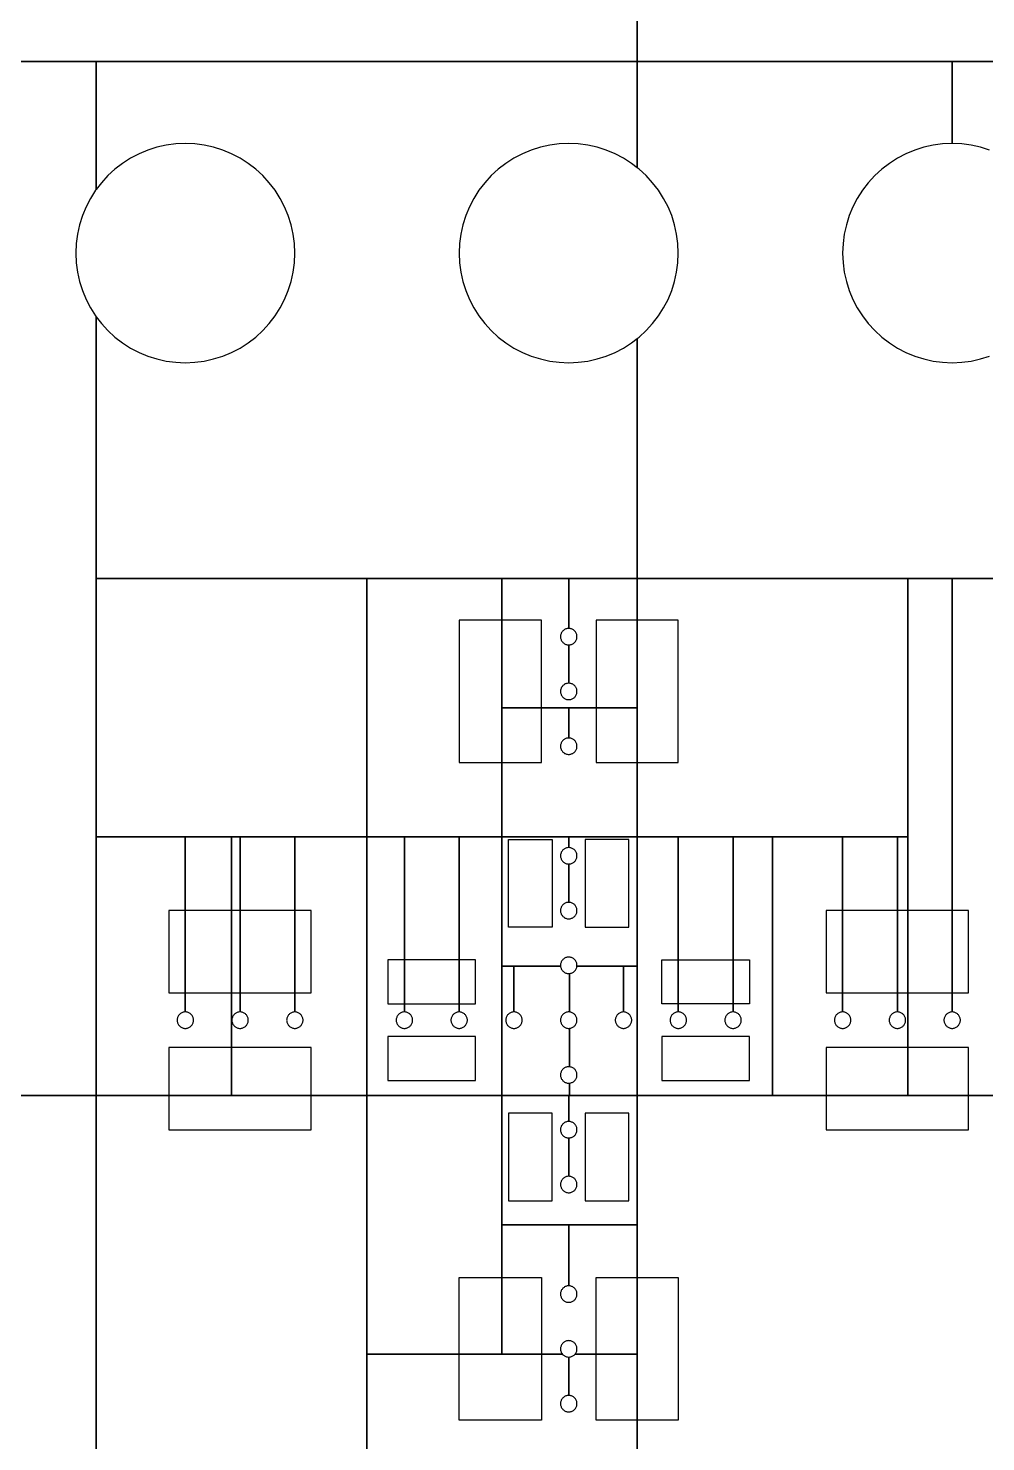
# Model space of a CAD drawing. Extents: x -52 to 52, y -50 to 50.
# Drawn here: x 40.7313 to 40.9061, y 3.9581 to 4.216 of the extents above; entities that cross this region are included whole.
import ezdxf

# ---------------------------------------------------------------- set-up
doc = ezdxf.new("R2010")
doc.units = 0
for name, color, linetype in [('helperLayer', 6, 'CONTINUOUS'), ('largegap', 4, 'CONTINUOUS'), ('smallgap', 3, 'CONTINUOUS')]:
    doc.layers.add(name, color=color, linetype=linetype)

# ---------------------------------------------------------------- blocks, each defined once
blk = doc.blocks.new('Markers')
at = {"layer": 'largegap', "linetype": 'CONTINUOUS'}
for points in [[(40.81, 4.072), (40.825, 4.072), (40.825, 4.098), (40.81, 4.098), (40.81, 4.072)], [(40.81, 4.072), (40.825, 4.072), (40.825, 4.098), (40.81, 4.098), (40.81, 4.072)], [(40.835, 4.072), (40.85, 4.072), (40.85, 4.098), (40.835, 4.098), (40.835, 4.072)], [(40.835, 4.072), (40.85, 4.072), (40.85, 4.098), (40.835, 4.098), (40.835, 4.072)], [(40.819, 4.042), (40.819, 4.058), (40.825, 4.058), (40.827, 4.058), (40.827, 4.042), (40.819, 4.042)], [(40.819, 4.042), (40.819, 4.058), (40.825, 4.058), (40.827, 4.058), (40.827, 4.042), (40.819, 4.042)], [(40.833, 4.042), (40.841, 4.042), (40.841, 4.058), (40.833, 4.058), (40.833, 4.042)], [(40.833, 4.042), (40.841, 4.042), (40.841, 4.058), (40.833, 4.058), (40.833, 4.042)], [(40.757, 4.03), (40.783, 4.03), (40.783, 4.045), (40.757, 4.045), (40.757, 4.03)], [(40.757, 4.03), (40.783, 4.03), (40.783, 4.045), (40.757, 4.045), (40.757, 4.03)], [(40.877, 4.03), (40.903, 4.03), (40.903, 4.045), (40.877, 4.045), (40.877, 4.03)], [(40.877, 4.03), (40.903, 4.03), (40.903, 4.045), (40.877, 4.045), (40.877, 4.03)], [(40.797, 4.028), (40.813, 4.028), (40.813, 4.036), (40.797, 4.036), (40.797, 4.028)], [(40.797, 4.028), (40.813, 4.028), (40.813, 4.036), (40.797, 4.036), (40.797, 4.028)], [(40.847, 4.028), (40.847, 4.036), (40.85, 4.036), (40.863, 4.036), (40.863, 4.028), (40.847, 4.028)], [(40.847, 4.028), (40.847, 4.036), (40.85, 4.036), (40.863, 4.036), (40.863, 4.028), (40.847, 4.028)], [(40.757, 4.005), (40.783, 4.005), (40.783, 4.02), (40.757, 4.02), (40.757, 4.005)], [(40.757, 4.005), (40.783, 4.005), (40.783, 4.02), (40.757, 4.02), (40.757, 4.005)], [(40.797, 4.014), (40.813, 4.014), (40.813, 4.022), (40.797, 4.022), (40.797, 4.014)], [(40.797, 4.014), (40.813, 4.014), (40.813, 4.022), (40.797, 4.022), (40.797, 4.014)], [(40.847, 4.014), (40.863, 4.014), (40.863, 4.022), (40.847, 4.022), (40.847, 4.014)], [(40.847, 4.014), (40.863, 4.014), (40.863, 4.022), (40.847, 4.022), (40.847, 4.014)], [(40.877, 4.005), (40.903, 4.005), (40.903, 4.02), (40.877, 4.02), (40.877, 4.005)], [(40.877, 4.005), (40.903, 4.005), (40.903, 4.02), (40.877, 4.02), (40.877, 4.005)], [(40.819, 3.992), (40.827, 3.992), (40.827, 4.008), (40.819, 4.008), (40.819, 3.992)], [(40.819, 3.992), (40.827, 3.992), (40.827, 4.008), (40.819, 4.008), (40.819, 3.992)], [(40.833, 3.992), (40.841, 3.992), (40.841, 4.008), (40.833, 4.008), (40.833, 3.992)], [(40.833, 3.992), (40.841, 3.992), (40.841, 4.008), (40.833, 4.008), (40.833, 3.992)], [(40.81, 3.952), (40.81, 3.978), (40.813, 3.978), (40.825, 3.978), (40.825, 3.952), (40.81, 3.952)], [(40.81, 3.952), (40.81, 3.978), (40.813, 3.978), (40.825, 3.978), (40.825, 3.952), (40.81, 3.952)], [(40.835, 3.952), (40.835, 3.978), (40.841, 3.978), (40.85, 3.978), (40.85, 3.952), (40.835, 3.952)], [(40.835, 3.952), (40.835, 3.978), (40.841, 3.978), (40.85, 3.978), (40.85, 3.952), (40.835, 3.952)]]:
    blk.add_lwpolyline(points, close=True, dxfattribs=at)
at = {"layer": 'smallgap', "linetype": 'CONTINUOUS'}
for points in [[(40.8425, 4.375001), (40.8425, 4.200001), (40.645, 4.200001)], [(40.94125, 4.105626), (40.9, 4.105626), (40.89, 4.105626), (40.88, 4.105626), (40.86, 4.105626), (40.85, 4.105626), (40.8425, 4.105626), (40.8425, 4.149407), (40.842856, 4.14968), (40.844142, 4.150859), (40.845321, 4.152145), (40.846383, 4.153529), (40.847321, 4.155001), (40.848126, 4.156549), (40.848794, 4.158161), (40.849319, 4.159825), (40.849696, 4.161528), (40.849924, 4.163258), (40.85, 4.165001), (40.849924, 4.166744), (40.849696, 4.168474), (40.849319, 4.170177), (40.848794, 4.171841), (40.848126, 4.173453), (40.847321, 4.175001), (40.846383, 4.176473), (40.845321, 4.177857), (40.844142, 4.179143), (40.842856, 4.180322), (40.8425, 4.180595), (40.8425, 4.200001), (40.85, 4.200001), (40.86, 4.200001), (40.88, 4.200001), (40.9, 4.200001), (40.9, 4.185001), (40.898257, 4.184925), (40.896527, 4.184697), (40.894824, 4.18432), (40.89316, 4.183795), (40.891548, 4.183127), (40.89, 4.182322), (40.888528, 4.181384), (40.887144, 4.180322), (40.885858, 4.179143), (40.884679, 4.177857), (40.883617, 4.176473), (40.882679, 4.175001), (40.881874, 4.173453), (40.881206, 4.171841), (40.880681, 4.170177), (40.880304, 4.168474), (40.880076, 4.166744), (40.88, 4.165001), (40.880076, 4.163258), (40.880304, 4.161528), (40.880681, 4.159825), (40.881206, 4.158161), (40.881874, 4.156549), (40.882679, 4.155001), (40.883617, 4.153529), (40.884679, 4.152145), (40.885858, 4.150859), (40.887144, 4.14968), (40.888528, 4.148618), (40.89, 4.14768), (40.891548, 4.146875), (40.89316, 4.146207), (40.894824, 4.145682), (40.896527, 4.145305), (40.898257, 4.145077), (40.9, 4.145001), (40.901743, 4.145077), (40.903473, 4.145305), (40.905176, 4.145682), (40.90684, 4.146207)], [(40.90684, 4.183795), (40.905176, 4.18432), (40.903473, 4.184697), (40.901743, 4.184925), (40.9, 4.185001), (40.9, 4.185001), (40.9, 4.200001), (40.94125, 4.200001)], [(40.94125, 4.011251), (40.891875, 4.011251), (40.891875, 4.105626), (40.9, 4.105626), (40.9, 4.026501), (40.899869, 4.026495), (40.89974, 4.026478), (40.899612, 4.02645), (40.899487, 4.026411), (40.899366, 4.02636), (40.89925, 4.0263), (40.89914, 4.02623), (40.899036, 4.02615), (40.898939, 4.026062), (40.898851, 4.025965), (40.898771, 4.025861), (40.898701, 4.025751), (40.898641, 4.025635), (40.89859, 4.025514), (40.898551, 4.025389), (40.898523, 4.025261), (40.898506, 4.025132), (40.8985, 4.025001), (40.898506, 4.02487), (40.898523, 4.024741), (40.898551, 4.024613), (40.89859, 4.024488), (40.898641, 4.024367), (40.898701, 4.024251), (40.898771, 4.024141), (40.898851, 4.024037), (40.898939, 4.02394), (40.899036, 4.023852), (40.89914, 4.023772), (40.89925, 4.023702), (40.899366, 4.023642), (40.899487, 4.023591), (40.899612, 4.023552), (40.89974, 4.023524), (40.899869, 4.023507), (40.9, 4.023501), (40.900131, 4.023507), (40.90026, 4.023524), (40.900388, 4.023552), (40.900513, 4.023591), (40.900634, 4.023642), (40.90075, 4.023702), (40.90086, 4.023772), (40.900964, 4.023852), (40.901061, 4.02394), (40.901149, 4.024037), (40.901229, 4.024141), (40.901299, 4.024251), (40.901359, 4.024367), (40.90141, 4.024488), (40.901449, 4.024613), (40.901477, 4.024741), (40.901494, 4.02487), (40.9015, 4.025001), (40.901494, 4.025132), (40.901477, 4.025261), (40.901449, 4.025389), (40.90141, 4.025514), (40.901359, 4.025635), (40.901299, 4.025751), (40.901229, 4.025861), (40.901149, 4.025965), (40.901061, 4.026062), (40.900964, 4.02615), (40.90086, 4.02623), (40.90075, 4.0263), (40.900634, 4.02636), (40.900513, 4.026411), (40.900388, 4.02645), (40.90026, 4.026478), (40.900131, 4.026495), (40.9, 4.026501), (40.9, 4.026501), (40.9, 4.105626), (40.94125, 4.105626)], [(40.8425, 3.822501), (40.8425, 4.011251), (41.025499, 4.011251)], [(40.793125, 3.916876), (40.793125, 3.964064), (40.82883, 3.964064), (40.828851, 3.964037), (40.828939, 3.96394), (40.829036, 3.963852), (40.82914, 3.963772), (40.82925, 3.963702), (40.829366, 3.963642), (40.829487, 3.963591), (40.829612, 3.963552), (40.82974, 3.963524), (40.829869, 3.963507), (40.83, 3.963501), (40.83, 3.956501), (40.829869, 3.956495), (40.82974, 3.956478), (40.829612, 3.95645), (40.829487, 3.956411), (40.829366, 3.95636), (40.82925, 3.9563), (40.82914, 3.95623), (40.829036, 3.95615), (40.828939, 3.956062), (40.828851, 3.955965), (40.828771, 3.955861), (40.828701, 3.955751), (40.828641, 3.955635), (40.82859, 3.955514), (40.828551, 3.955389), (40.828523, 3.955261), (40.828506, 3.955132), (40.8285, 3.955001), (40.828506, 3.95487), (40.828523, 3.954741), (40.828551, 3.954613), (40.82859, 3.954488), (40.828641, 3.954367), (40.828701, 3.954251), (40.828771, 3.954141), (40.828851, 3.954037), (40.828939, 3.95394), (40.829036, 3.953852), (40.82914, 3.953772), (40.82925, 3.953702), (40.829366, 3.953642), (40.829487, 3.953591), (40.829612, 3.953552), (40.82974, 3.953524), (40.829869, 3.953507), (40.83, 3.953501), (40.830131, 3.953507), (40.83026, 3.953524), (40.830388, 3.953552), (40.830513, 3.953591), (40.830634, 3.953642), (40.83075, 3.953702), (40.83086, 3.953772), (40.830964, 3.953852), (40.831061, 3.95394), (40.831149, 3.954037), (40.831229, 3.954141), (40.831299, 3.954251), (40.831359, 3.954367), (40.83141, 3.954488), (40.831449, 3.954613), (40.831477, 3.954741), (40.831494, 3.95487), (40.8315, 3.955001), (40.831494, 3.955132), (40.831477, 3.955261), (40.831449, 3.955389), (40.83141, 3.955514), (40.831359, 3.955635), (40.831299, 3.955751), (40.831229, 3.955861), (40.831149, 3.955965), (40.831061, 3.956062), (40.830964, 3.95615), (40.83086, 3.95623), (40.83075, 3.9563), (40.830634, 3.95636), (40.830513, 3.956411), (40.830388, 3.95645), (40.83026, 3.956478), (40.830131, 3.956495), (40.83, 3.956501), (40.83, 3.963501), (40.83, 3.963501), (40.830131, 3.963507), (40.83026, 3.963524), (40.830388, 3.963552), (40.830513, 3.963591), (40.830634, 3.963642), (40.83075, 3.963702), (40.83086, 3.963772), (40.830964, 3.963852), (40.831061, 3.96394), (40.831149, 3.964037), (40.831149, 3.964037), (40.83117, 3.964064), (40.8425, 3.964064), (40.8425, 3.916876)]]:
    blk.add_lwpolyline(points, dxfattribs=at)
for points in [[(40.8425, 4.200001), (40.8425, 4.294376), (40.94125, 4.294376), (40.94125, 4.200001), (40.8425, 4.200001)], [(40.645, 4.011251), (40.645, 4.200001), (40.74375, 4.200001), (40.74375, 4.176646), (40.743617, 4.176473), (40.742679, 4.175001), (40.741874, 4.173453), (40.741206, 4.171841), (40.740681, 4.170177), (40.740304, 4.168474), (40.740076, 4.166744), (40.74, 4.165001), (40.740076, 4.163258), (40.740304, 4.161528), (40.740681, 4.159825), (40.741206, 4.158161), (40.741874, 4.156549), (40.742679, 4.155001), (40.743617, 4.153529), (40.74375, 4.153356), (40.74375, 4.011251), (40.645, 4.011251)], [(40.74375, 4.200001), (40.8, 4.200001), (40.8425, 4.200001), (40.8425, 4.180595), (40.841472, 4.181384), (40.84, 4.182322), (40.838452, 4.183127), (40.83684, 4.183795), (40.835176, 4.18432), (40.833473, 4.184697), (40.831743, 4.184925), (40.83, 4.185001), (40.828257, 4.184925), (40.826527, 4.184697), (40.824824, 4.18432), (40.82316, 4.183795), (40.821548, 4.183127), (40.82, 4.182322), (40.818528, 4.181384), (40.817144, 4.180322), (40.815858, 4.179143), (40.814679, 4.177857), (40.813617, 4.176473), (40.812679, 4.175001), (40.811874, 4.173453), (40.811206, 4.171841), (40.810681, 4.170177), (40.810304, 4.168474), (40.810076, 4.166744), (40.81, 4.165001), (40.810076, 4.163258), (40.810304, 4.161528), (40.810681, 4.159825), (40.811206, 4.158161), (40.811874, 4.156549), (40.812679, 4.155001), (40.813617, 4.153529), (40.814679, 4.152145), (40.815858, 4.150859), (40.817144, 4.14968), (40.818528, 4.148618), (40.82, 4.14768), (40.821548, 4.146875), (40.82316, 4.146207), (40.824824, 4.145682), (40.826527, 4.145305), (40.828257, 4.145077), (40.83, 4.145001), (40.831743, 4.145077), (40.833473, 4.145305), (40.835176, 4.145682), (40.83684, 4.146207), (40.838452, 4.146875), (40.84, 4.14768), (40.841472, 4.148618), (40.8425, 4.149407), (40.8425, 4.105626), (40.84, 4.105626), (40.83, 4.105626), (40.82, 4.105626), (40.81, 4.105626), (40.8, 4.105626), (40.78, 4.105626), (40.77, 4.105626), (40.76, 4.105626), (40.74375, 4.105626), (40.74375, 4.153356), (40.744679, 4.152145), (40.745858, 4.150859), (40.747144, 4.14968), (40.748528, 4.148618), (40.75, 4.14768), (40.751548, 4.146875), (40.75316, 4.146207), (40.754824, 4.145682), (40.756527, 4.145305), (40.758257, 4.145077), (40.76, 4.145001), (40.761743, 4.145077), (40.763473, 4.145305), (40.765176, 4.145682), (40.76684, 4.146207), (40.768452, 4.146875), (40.77, 4.14768), (40.771472, 4.148618), (40.772856, 4.14968), (40.774142, 4.150859), (40.775321, 4.152145), (40.776383, 4.153529), (40.777321, 4.155001), (40.778126, 4.156549), (40.778794, 4.158161), (40.779319, 4.159825), (40.779696, 4.161528), (40.779924, 4.163258), (40.78, 4.165001), (40.779924, 4.166744), (40.779696, 4.168474), (40.779319, 4.170177), (40.778794, 4.171841), (40.778126, 4.173453), (40.777321, 4.175001), (40.776383, 4.176473), (40.775321, 4.177857), (40.774142, 4.179143), (40.772856, 4.180322), (40.771472, 4.181384), (40.77, 4.182322), (40.768452, 4.183127), (40.76684, 4.183795), (40.765176, 4.18432), (40.763473, 4.184697), (40.761743, 4.184925), (40.76, 4.185001), (40.758257, 4.184925), (40.756527, 4.184697), (40.754824, 4.18432), (40.75316, 4.183795), (40.751548, 4.183127), (40.75, 4.182322), (40.748528, 4.181384), (40.747144, 4.180322), (40.745858, 4.179143), (40.744679, 4.177857), (40.74375, 4.176646), (40.74375, 4.200001)], [(40.77, 4.105626), (40.78, 4.105626), (40.793125, 4.105626), (40.793125, 4.058439), (40.78, 4.058439), (40.77, 4.058439), (40.76, 4.058439), (40.74375, 4.058439), (40.74375, 4.105626), (40.76, 4.105626), (40.77, 4.105626)], [(40.793125, 4.058439), (40.793125, 4.105626), (40.817812, 4.105626), (40.817812, 4.058439), (40.793125, 4.058439)], [(40.83, 4.096501), (40.83, 4.105626), (40.8425, 4.105626), (40.8425, 4.082033), (40.83, 4.082033), (40.817812, 4.082033), (40.817812, 4.105626), (40.83, 4.105626), (40.83, 4.096501), (40.829869, 4.096495), (40.82974, 4.096478), (40.829612, 4.09645), (40.829487, 4.096411), (40.829366, 4.09636), (40.82925, 4.0963), (40.82914, 4.09623), (40.829036, 4.09615), (40.828939, 4.096062), (40.828851, 4.095965), (40.828771, 4.095861), (40.828701, 4.095751), (40.828641, 4.095635), (40.82859, 4.095514), (40.828551, 4.095389), (40.828523, 4.095261), (40.828506, 4.095132), (40.8285, 4.095001), (40.828506, 4.09487), (40.828523, 4.094741), (40.828551, 4.094613), (40.82859, 4.094488), (40.828641, 4.094367), (40.828701, 4.094251), (40.828771, 4.094141), (40.828851, 4.094037), (40.828939, 4.09394), (40.829036, 4.093852), (40.82914, 4.093772), (40.82925, 4.093702), (40.829366, 4.093642), (40.829487, 4.093591), (40.829612, 4.093552), (40.82974, 4.093524), (40.829869, 4.093507), (40.83, 4.093501), (40.83, 4.086501), (40.829869, 4.086495), (40.82974, 4.086478), (40.829612, 4.08645), (40.829487, 4.086411), (40.829366, 4.08636), (40.82925, 4.0863), (40.82914, 4.08623), (40.829036, 4.08615), (40.828939, 4.086062), (40.828851, 4.085965), (40.828771, 4.085861), (40.828701, 4.085751), (40.828641, 4.085635), (40.82859, 4.085514), (40.828551, 4.085389), (40.828523, 4.085261), (40.828506, 4.085132), (40.8285, 4.085001), (40.828506, 4.08487), (40.828523, 4.084741), (40.828551, 4.084613), (40.82859, 4.084488), (40.828641, 4.084367), (40.828701, 4.084251), (40.828771, 4.084141), (40.828851, 4.084037), (40.828939, 4.08394), (40.829036, 4.083852), (40.82914, 4.083772), (40.82925, 4.083702), (40.829366, 4.083642), (40.829487, 4.083591), (40.829612, 4.083552), (40.82974, 4.083524), (40.829869, 4.083507), (40.83, 4.083501), (40.830131, 4.083507), (40.83026, 4.083524), (40.830388, 4.083552), (40.830513, 4.083591), (40.830634, 4.083642), (40.83075, 4.083702), (40.83086, 4.083772), (40.830964, 4.083852), (40.831061, 4.08394), (40.831149, 4.084037), (40.831229, 4.084141), (40.831299, 4.084251), (40.831359, 4.084367), (40.83141, 4.084488), (40.831449, 4.084613), (40.831477, 4.084741), (40.831494, 4.08487), (40.8315, 4.085001), (40.831494, 4.085132), (40.831477, 4.085261), (40.831449, 4.085389), (40.83141, 4.085514), (40.831359, 4.085635), (40.831299, 4.085751), (40.831229, 4.085861), (40.831149, 4.085965), (40.831061, 4.086062), (40.830964, 4.08615), (40.83086, 4.08623), (40.83075, 4.0863), (40.830634, 4.08636), (40.830513, 4.086411), (40.830388, 4.08645), (40.83026, 4.086478), (40.830131, 4.086495), (40.83, 4.086501), (40.83, 4.093501), (40.83, 4.093501), (40.830131, 4.093507), (40.83026, 4.093524), (40.830388, 4.093552), (40.830513, 4.093591), (40.830634, 4.093642), (40.83075, 4.093702), (40.83086, 4.093772), (40.830964, 4.093852), (40.831061, 4.09394), (40.831149, 4.094037), (40.831229, 4.094141), (40.831299, 4.094251), (40.831359, 4.094367), (40.83141, 4.094488), (40.831449, 4.094613), (40.831477, 4.094741), (40.831494, 4.09487), (40.8315, 4.095001), (40.831494, 4.095132), (40.831477, 4.095261), (40.831449, 4.095389), (40.83141, 4.095514), (40.831359, 4.095635), (40.831299, 4.095751), (40.831229, 4.095861), (40.831149, 4.095965), (40.831061, 4.096062), (40.830964, 4.09615), (40.83086, 4.09623), (40.83075, 4.0963), (40.830634, 4.09636), (40.830513, 4.096411), (40.830388, 4.09645), (40.83026, 4.096478), (40.830131, 4.096495), (40.83, 4.096501)], [(40.88, 4.105626), (40.89, 4.105626), (40.891875, 4.105626), (40.891875, 4.058439), (40.89, 4.058439), (40.88, 4.058439), (40.86, 4.058439), (40.85, 4.058439), (40.8425, 4.058439), (40.8425, 4.105626), (40.85, 4.105626), (40.86, 4.105626), (40.88, 4.105626)], [(40.83, 4.076501), (40.83, 4.082033), (40.8425, 4.082033), (40.8425, 4.058439), (40.817812, 4.058439), (40.817812, 4.082033), (40.83, 4.082033), (40.83, 4.076501), (40.829869, 4.076495), (40.82974, 4.076478), (40.829612, 4.07645), (40.829487, 4.076411), (40.829366, 4.07636), (40.82925, 4.0763), (40.82914, 4.07623), (40.829036, 4.07615), (40.828939, 4.076062), (40.828851, 4.075965), (40.828771, 4.075861), (40.828701, 4.075751), (40.828641, 4.075635), (40.82859, 4.075514), (40.828551, 4.075389), (40.828523, 4.075261), (40.828506, 4.075132), (40.8285, 4.075001), (40.828506, 4.07487), (40.828523, 4.074741), (40.828551, 4.074613), (40.82859, 4.074488), (40.828641, 4.074367), (40.828701, 4.074251), (40.828771, 4.074141), (40.828851, 4.074037), (40.828939, 4.07394), (40.829036, 4.073852), (40.82914, 4.073772), (40.82925, 4.073702), (40.829366, 4.073642), (40.829487, 4.073591), (40.829612, 4.073552), (40.82974, 4.073524), (40.829869, 4.073507), (40.83, 4.073501), (40.830131, 4.073507), (40.83026, 4.073524), (40.830388, 4.073552), (40.830513, 4.073591), (40.830634, 4.073642), (40.83075, 4.073702), (40.83086, 4.073772), (40.830964, 4.073852), (40.831061, 4.07394), (40.831149, 4.074037), (40.831229, 4.074141), (40.831299, 4.074251), (40.831359, 4.074367), (40.83141, 4.074488), (40.831449, 4.074613), (40.831477, 4.074741), (40.831494, 4.07487), (40.8315, 4.075001), (40.831494, 4.075132), (40.831477, 4.075261), (40.831449, 4.075389), (40.83141, 4.075514), (40.831359, 4.075635), (40.831299, 4.075751), (40.831229, 4.075861), (40.831149, 4.075965), (40.831061, 4.076062), (40.830964, 4.07615), (40.83086, 4.07623), (40.83075, 4.0763), (40.830634, 4.07636), (40.830513, 4.076411), (40.830388, 4.07645), (40.83026, 4.076478), (40.830131, 4.076495), (40.83, 4.076501)], [(40.76, 4.026501), (40.76, 4.058439), (40.768437, 4.058439), (40.768437, 4.011251), (40.74375, 4.011251), (40.74375, 4.058439), (40.76, 4.058439), (40.76, 4.026501), (40.759869, 4.026495), (40.75974, 4.026478), (40.759612, 4.02645), (40.759487, 4.026411), (40.759366, 4.02636), (40.75925, 4.0263), (40.75914, 4.02623), (40.759036, 4.02615), (40.758939, 4.026062), (40.758851, 4.025965), (40.758771, 4.025861), (40.758701, 4.025751), (40.758641, 4.025635), (40.75859, 4.025514), (40.758551, 4.025389), (40.758523, 4.025261), (40.758506, 4.025132), (40.7585, 4.025001), (40.758506, 4.02487), (40.758523, 4.024741), (40.758551, 4.024613), (40.75859, 4.024488), (40.758641, 4.024367), (40.758701, 4.024251), (40.758771, 4.024141), (40.758851, 4.024037), (40.758939, 4.02394), (40.759036, 4.023852), (40.75914, 4.023772), (40.75925, 4.023702), (40.759366, 4.023642), (40.759487, 4.023591), (40.759612, 4.023552), (40.75974, 4.023524), (40.759869, 4.023507), (40.76, 4.023501), (40.760131, 4.023507), (40.76026, 4.023524), (40.760388, 4.023552), (40.760513, 4.023591), (40.760634, 4.023642), (40.76075, 4.023702), (40.76086, 4.023772), (40.760964, 4.023852), (40.761061, 4.02394), (40.761149, 4.024037), (40.761229, 4.024141), (40.761299, 4.024251), (40.761359, 4.024367), (40.76141, 4.024488), (40.761449, 4.024613), (40.761477, 4.024741), (40.761494, 4.02487), (40.7615, 4.025001), (40.761494, 4.025132), (40.761477, 4.025261), (40.761449, 4.025389), (40.76141, 4.025514), (40.761359, 4.025635), (40.761299, 4.025751), (40.761229, 4.025861), (40.761149, 4.025965), (40.761061, 4.026062), (40.760964, 4.02615), (40.76086, 4.02623), (40.76075, 4.0263), (40.760634, 4.02636), (40.760513, 4.026411), (40.760388, 4.02645), (40.76026, 4.026478), (40.760131, 4.026495), (40.76, 4.026501)], [(40.78, 4.026501), (40.78, 4.058439), (40.793125, 4.058439), (40.793125, 4.011251), (40.768437, 4.011251), (40.768437, 4.058439), (40.77, 4.058439), (40.77, 4.026501), (40.769869, 4.026495), (40.76974, 4.026478), (40.769612, 4.02645), (40.769487, 4.026411), (40.769366, 4.02636), (40.76925, 4.0263), (40.76914, 4.02623), (40.769036, 4.02615), (40.768939, 4.026062), (40.768851, 4.025965), (40.768771, 4.025861), (40.768701, 4.025751), (40.768641, 4.025635), (40.76859, 4.025514), (40.768551, 4.025389), (40.768523, 4.025261), (40.768506, 4.025132), (40.7685, 4.025001), (40.768506, 4.02487), (40.768523, 4.024741), (40.768551, 4.024613), (40.76859, 4.024488), (40.768641, 4.024367), (40.768701, 4.024251), (40.768771, 4.024141), (40.768851, 4.024037), (40.768939, 4.02394), (40.769036, 4.023852), (40.76914, 4.023772), (40.76925, 4.023702), (40.769366, 4.023642), (40.769487, 4.023591), (40.769612, 4.023552), (40.76974, 4.023524), (40.769869, 4.023507), (40.77, 4.023501), (40.770131, 4.023507), (40.77026, 4.023524), (40.770388, 4.023552), (40.770513, 4.023591), (40.770634, 4.023642), (40.77075, 4.023702), (40.77086, 4.023772), (40.770964, 4.023852), (40.771061, 4.02394), (40.771149, 4.024037), (40.771229, 4.024141), (40.771299, 4.024251), (40.771359, 4.024367), (40.77141, 4.024488), (40.771449, 4.024613), (40.771477, 4.024741), (40.771494, 4.02487), (40.7715, 4.025001), (40.771494, 4.025132), (40.771477, 4.025261), (40.771449, 4.025389), (40.77141, 4.025514), (40.771359, 4.025635), (40.771299, 4.025751), (40.771229, 4.025861), (40.771149, 4.025965), (40.771061, 4.026062), (40.770964, 4.02615), (40.77086, 4.02623), (40.77075, 4.0263), (40.770634, 4.02636), (40.770513, 4.026411), (40.770388, 4.02645), (40.77026, 4.026478), (40.770131, 4.026495), (40.77, 4.026501), (40.77, 4.058439), (40.78, 4.058439), (40.78, 4.026501), (40.779869, 4.026495), (40.77974, 4.026478), (40.779612, 4.02645), (40.779487, 4.026411), (40.779366, 4.02636), (40.77925, 4.0263), (40.77914, 4.02623), (40.779036, 4.02615), (40.778939, 4.026062), (40.778851, 4.025965), (40.778771, 4.025861), (40.778701, 4.025751), (40.778641, 4.025635), (40.77859, 4.025514), (40.778551, 4.025389), (40.778523, 4.025261), (40.778506, 4.025132), (40.7785, 4.025001), (40.778506, 4.02487), (40.778523, 4.024741), (40.778551, 4.024613), (40.77859, 4.024488), (40.778641, 4.024367), (40.778701, 4.024251), (40.778771, 4.024141), (40.778851, 4.024037), (40.778939, 4.02394), (40.779036, 4.023852), (40.77914, 4.023772), (40.77925, 4.023702), (40.779366, 4.023642), (40.779487, 4.023591), (40.779612, 4.023552), (40.77974, 4.023524), (40.779869, 4.023507), (40.78, 4.023501), (40.780131, 4.023507), (40.78026, 4.023524), (40.780388, 4.023552), (40.780513, 4.023591), (40.780634, 4.023642), (40.78075, 4.023702), (40.78086, 4.023772), (40.780964, 4.023852), (40.781061, 4.02394), (40.781149, 4.024037), (40.781229, 4.024141), (40.781299, 4.024251), (40.781359, 4.024367), (40.78141, 4.024488), (40.781449, 4.024613), (40.781477, 4.024741), (40.781494, 4.02487), (40.7815, 4.025001), (40.781494, 4.025132), (40.781477, 4.025261), (40.781449, 4.025389), (40.78141, 4.025514), (40.781359, 4.025635), (40.781299, 4.025751), (40.781229, 4.025861), (40.781149, 4.025965), (40.781061, 4.026062), (40.780964, 4.02615), (40.78086, 4.02623), (40.78075, 4.0263), (40.780634, 4.02636), (40.780513, 4.026411), (40.780388, 4.02645), (40.78026, 4.026478), (40.780131, 4.026495), (40.78, 4.026501)], [(40.81, 4.026501), (40.81, 4.058439), (40.817812, 4.058439), (40.817812, 4.011251), (40.793125, 4.011251), (40.793125, 4.058439), (40.8, 4.058439), (40.8, 4.026501), (40.799869, 4.026495), (40.79974, 4.026478), (40.799612, 4.02645), (40.799487, 4.026411), (40.799366, 4.02636), (40.79925, 4.0263), (40.79914, 4.02623), (40.799036, 4.02615), (40.798939, 4.026062), (40.798851, 4.025965), (40.798771, 4.025861), (40.798701, 4.025751), (40.798641, 4.025635), (40.79859, 4.025514), (40.798551, 4.025389), (40.798523, 4.025261), (40.798506, 4.025132), (40.7985, 4.025001), (40.798506, 4.02487), (40.798523, 4.024741), (40.798551, 4.024613), (40.79859, 4.024488), (40.798641, 4.024367), (40.798701, 4.024251), (40.798771, 4.024141), (40.798851, 4.024037), (40.798939, 4.02394), (40.799036, 4.023852), (40.79914, 4.023772), (40.79925, 4.023702), (40.799366, 4.023642), (40.799487, 4.023591), (40.799612, 4.023552), (40.79974, 4.023524), (40.799869, 4.023507), (40.8, 4.023501), (40.800131, 4.023507), (40.80026, 4.023524), (40.800388, 4.023552), (40.800513, 4.023591), (40.800634, 4.023642), (40.80075, 4.023702), (40.80086, 4.023772), (40.800964, 4.023852), (40.801061, 4.02394), (40.801149, 4.024037), (40.801229, 4.024141), (40.801299, 4.024251), (40.801359, 4.024367), (40.80141, 4.024488), (40.801449, 4.024613), (40.801477, 4.024741), (40.801494, 4.02487), (40.8015, 4.025001), (40.801494, 4.025132), (40.801477, 4.025261), (40.801449, 4.025389), (40.80141, 4.025514), (40.801359, 4.025635), (40.801299, 4.025751), (40.801229, 4.025861), (40.801149, 4.025965), (40.801061, 4.026062), (40.800964, 4.02615), (40.80086, 4.02623), (40.80075, 4.0263), (40.800634, 4.02636), (40.800513, 4.026411), (40.800388, 4.02645), (40.80026, 4.026478), (40.800131, 4.026495), (40.8, 4.026501), (40.8, 4.058439), (40.81, 4.058439), (40.81, 4.026501), (40.809869, 4.026495), (40.80974, 4.026478), (40.809612, 4.02645), (40.809487, 4.026411), (40.809366, 4.02636), (40.80925, 4.0263), (40.80914, 4.02623), (40.809036, 4.02615), (40.808939, 4.026062), (40.808851, 4.025965), (40.808771, 4.025861), (40.808701, 4.025751), (40.808641, 4.025635), (40.80859, 4.025514), (40.808551, 4.025389), (40.808523, 4.025261), (40.808506, 4.025132), (40.8085, 4.025001), (40.808506, 4.02487), (40.808523, 4.024741), (40.808551, 4.024613), (40.80859, 4.024488), (40.808641, 4.024367), (40.808701, 4.024251), (40.808771, 4.024141), (40.808851, 4.024037), (40.808939, 4.02394), (40.809036, 4.023852), (40.80914, 4.023772), (40.80925, 4.023702), (40.809366, 4.023642), (40.809487, 4.023591), (40.809612, 4.023552), (40.80974, 4.023524), (40.809869, 4.023507), (40.81, 4.023501), (40.810131, 4.023507), (40.81026, 4.023524), (40.810388, 4.023552), (40.810513, 4.023591), (40.810634, 4.023642), (40.81075, 4.023702), (40.81086, 4.023772), (40.810964, 4.023852), (40.811061, 4.02394), (40.811149, 4.024037), (40.811229, 4.024141), (40.811299, 4.024251), (40.811359, 4.024367), (40.81141, 4.024488), (40.811449, 4.024613), (40.811477, 4.024741), (40.811494, 4.02487), (40.8115, 4.025001), (40.811494, 4.025132), (40.811477, 4.025261), (40.811449, 4.025389), (40.81141, 4.025514), (40.811359, 4.025635), (40.811299, 4.025751), (40.811229, 4.025861), (40.811149, 4.025965), (40.811061, 4.026062), (40.810964, 4.02615), (40.81086, 4.02623), (40.81075, 4.0263), (40.810634, 4.02636), (40.810513, 4.026411), (40.810388, 4.02645), (40.81026, 4.026478), (40.810131, 4.026495), (40.81, 4.026501)], [(40.83, 4.058439), (40.84, 4.058439), (40.8425, 4.058439), (40.8425, 4.034845), (40.84, 4.034845), (40.831491, 4.034845), (40.831494, 4.03487), (40.8315, 4.035001), (40.831494, 4.035132), (40.831477, 4.035261), (40.831449, 4.035389), (40.83141, 4.035514), (40.831359, 4.035635), (40.831299, 4.035751), (40.831229, 4.035861), (40.831149, 4.035965), (40.831061, 4.036062), (40.830964, 4.03615), (40.83086, 4.03623), (40.83075, 4.0363), (40.830634, 4.03636), (40.830513, 4.036411), (40.830388, 4.03645), (40.83026, 4.036478), (40.830131, 4.036495), (40.83, 4.036501), (40.829869, 4.036495), (40.82974, 4.036478), (40.829612, 4.03645), (40.829487, 4.036411), (40.829366, 4.03636), (40.82925, 4.0363), (40.82914, 4.03623), (40.829036, 4.03615), (40.828939, 4.036062), (40.828851, 4.035965), (40.828771, 4.035861), (40.828701, 4.035751), (40.828641, 4.035635), (40.82859, 4.035514), (40.828551, 4.035389), (40.828523, 4.035261), (40.828506, 4.035132), (40.8285, 4.035001), (40.828506, 4.03487), (40.828509, 4.034845), (40.82, 4.034845), (40.817812, 4.034845), (40.817812, 4.058439), (40.82, 4.058439), (40.83, 4.058439), (40.83, 4.056501), (40.829869, 4.056495), (40.82974, 4.056478), (40.829612, 4.05645), (40.829487, 4.056411), (40.829366, 4.05636), (40.82925, 4.0563), (40.82914, 4.05623), (40.829036, 4.05615), (40.828939, 4.056062), (40.828851, 4.055965), (40.828771, 4.055861), (40.828701, 4.055751), (40.828641, 4.055635), (40.82859, 4.055514), (40.828551, 4.055389), (40.828523, 4.055261), (40.828506, 4.055132), (40.8285, 4.055001), (40.828506, 4.05487), (40.828523, 4.054741), (40.828551, 4.054613), (40.82859, 4.054488), (40.828641, 4.054367), (40.828701, 4.054251), (40.828771, 4.054141), (40.828851, 4.054037), (40.828939, 4.05394), (40.829036, 4.053852), (40.82914, 4.053772), (40.82925, 4.053702), (40.829366, 4.053642), (40.829487, 4.053591), (40.829612, 4.053552), (40.82974, 4.053524), (40.829869, 4.053507), (40.83, 4.053501), (40.83, 4.046501), (40.829869, 4.046495), (40.82974, 4.046478), (40.829612, 4.04645), (40.829487, 4.046411), (40.829366, 4.04636), (40.82925, 4.0463), (40.82914, 4.04623), (40.829036, 4.04615), (40.828939, 4.046062), (40.828851, 4.045965), (40.828771, 4.045861), (40.828701, 4.045751), (40.828641, 4.045635), (40.82859, 4.045514), (40.828551, 4.045389), (40.828523, 4.045261), (40.828506, 4.045132), (40.8285, 4.045001), (40.828506, 4.04487), (40.828523, 4.044741), (40.828551, 4.044613), (40.82859, 4.044488), (40.828641, 4.044367), (40.828701, 4.044251), (40.828771, 4.044141), (40.828851, 4.044037), (40.828939, 4.04394), (40.829036, 4.043852), (40.82914, 4.043772), (40.82925, 4.043702), (40.829366, 4.043642), (40.829487, 4.043591), (40.829612, 4.043552), (40.82974, 4.043524), (40.829869, 4.043507), (40.83, 4.043501), (40.830131, 4.043507), (40.83026, 4.043524), (40.830388, 4.043552), (40.830513, 4.043591), (40.830634, 4.043642), (40.83075, 4.043702), (40.83086, 4.043772), (40.830964, 4.043852), (40.831061, 4.04394), (40.831149, 4.044037), (40.831229, 4.044141), (40.831299, 4.044251), (40.831359, 4.044367), (40.83141, 4.044488), (40.831449, 4.044613), (40.831477, 4.044741), (40.831494, 4.04487), (40.8315, 4.045001), (40.831494, 4.045132), (40.831477, 4.045261), (40.831449, 4.045389), (40.83141, 4.045514), (40.831359, 4.045635), (40.831299, 4.045751), (40.831229, 4.045861), (40.831149, 4.045965), (40.831061, 4.046062), (40.830964, 4.04615), (40.83086, 4.04623), (40.83075, 4.0463), (40.830634, 4.04636), (40.830513, 4.046411), (40.830388, 4.04645), (40.83026, 4.046478), (40.830131, 4.046495), (40.83, 4.046501), (40.83, 4.053501), (40.83, 4.053501), (40.830131, 4.053507), (40.83026, 4.053524), (40.830388, 4.053552), (40.830513, 4.053591), (40.830634, 4.053642), (40.83075, 4.053702), (40.83086, 4.053772), (40.830964, 4.053852), (40.831061, 4.05394), (40.831149, 4.054037), (40.831229, 4.054141), (40.831299, 4.054251), (40.831359, 4.054367), (40.83141, 4.054488), (40.831449, 4.054613), (40.831477, 4.054741), (40.831494, 4.05487), (40.8315, 4.055001), (40.831494, 4.055132), (40.831477, 4.055261), (40.831449, 4.055389), (40.83141, 4.055514), (40.831359, 4.055635), (40.831299, 4.055751), (40.831229, 4.055861), (40.831149, 4.055965), (40.831061, 4.056062), (40.830964, 4.05615), (40.83086, 4.05623), (40.83075, 4.0563), (40.830634, 4.05636), (40.830513, 4.056411), (40.830388, 4.05645), (40.83026, 4.056478), (40.830131, 4.056495), (40.83, 4.056501), (40.83, 4.058439)], [(40.86, 4.026501), (40.86, 4.058439), (40.867187, 4.058439), (40.867187, 4.011251), (40.8425, 4.011251), (40.8425, 4.058439), (40.85, 4.058439), (40.85, 4.026501), (40.849869, 4.026495), (40.84974, 4.026478), (40.849612, 4.02645), (40.849487, 4.026411), (40.849366, 4.02636), (40.84925, 4.0263), (40.84914, 4.02623), (40.849036, 4.02615), (40.848939, 4.026062), (40.848851, 4.025965), (40.848771, 4.025861), (40.848701, 4.025751), (40.848641, 4.025635), (40.84859, 4.025514), (40.848551, 4.025389), (40.848523, 4.025261), (40.848506, 4.025132), (40.8485, 4.025001), (40.848506, 4.02487), (40.848523, 4.024741), (40.848551, 4.024613), (40.84859, 4.024488), (40.848641, 4.024367), (40.848701, 4.024251), (40.848771, 4.024141), (40.848851, 4.024037), (40.848939, 4.02394), (40.849036, 4.023852), (40.84914, 4.023772), (40.84925, 4.023702), (40.849366, 4.023642), (40.849487, 4.023591), (40.849612, 4.023552), (40.84974, 4.023524), (40.849869, 4.023507), (40.85, 4.023501), (40.850131, 4.023507), (40.85026, 4.023524), (40.850388, 4.023552), (40.850513, 4.023591), (40.850634, 4.023642), (40.85075, 4.023702), (40.85086, 4.023772), (40.850964, 4.023852), (40.851061, 4.02394), (40.851149, 4.024037), (40.851229, 4.024141), (40.851299, 4.024251), (40.851359, 4.024367), (40.85141, 4.024488), (40.851449, 4.024613), (40.851477, 4.024741), (40.851494, 4.02487), (40.8515, 4.025001), (40.851494, 4.025132), (40.851477, 4.025261), (40.851449, 4.025389), (40.85141, 4.025514), (40.851359, 4.025635), (40.851299, 4.025751), (40.851229, 4.025861), (40.851149, 4.025965), (40.851061, 4.026062), (40.850964, 4.02615), (40.85086, 4.02623), (40.85075, 4.0263), (40.850634, 4.02636), (40.850513, 4.026411), (40.850388, 4.02645), (40.85026, 4.026478), (40.850131, 4.026495), (40.85, 4.026501), (40.85, 4.058439), (40.86, 4.058439), (40.86, 4.026501), (40.859869, 4.026495), (40.85974, 4.026478), (40.859612, 4.02645), (40.859487, 4.026411), (40.859366, 4.02636), (40.85925, 4.0263), (40.85914, 4.02623), (40.859036, 4.02615), (40.858939, 4.026062), (40.858851, 4.025965), (40.858771, 4.025861), (40.858701, 4.025751), (40.858641, 4.025635), (40.85859, 4.025514), (40.858551, 4.025389), (40.858523, 4.025261), (40.858506, 4.025132), (40.8585, 4.025001), (40.858506, 4.02487), (40.858523, 4.024741), (40.858551, 4.024613), (40.85859, 4.024488), (40.858641, 4.024367), (40.858701, 4.024251), (40.858771, 4.024141), (40.858851, 4.024037), (40.858939, 4.02394), (40.859036, 4.023852), (40.85914, 4.023772), (40.85925, 4.023702), (40.859366, 4.023642), (40.859487, 4.023591), (40.859612, 4.023552), (40.85974, 4.023524), (40.859869, 4.023507), (40.86, 4.023501), (40.860131, 4.023507), (40.86026, 4.023524), (40.860388, 4.023552), (40.860513, 4.023591), (40.860634, 4.023642), (40.86075, 4.023702), (40.86086, 4.023772), (40.860964, 4.023852), (40.861061, 4.02394), (40.861149, 4.024037), (40.861229, 4.024141), (40.861299, 4.024251), (40.861359, 4.024367), (40.86141, 4.024488), (40.861449, 4.024613), (40.861477, 4.024741), (40.861494, 4.02487), (40.8615, 4.025001), (40.861494, 4.025132), (40.861477, 4.025261), (40.861449, 4.025389), (40.86141, 4.025514), (40.861359, 4.025635), (40.861299, 4.025751), (40.861229, 4.025861), (40.861149, 4.025965), (40.861061, 4.026062), (40.860964, 4.02615), (40.86086, 4.02623), (40.86075, 4.0263), (40.860634, 4.02636), (40.860513, 4.026411), (40.860388, 4.02645), (40.86026, 4.026478), (40.860131, 4.026495), (40.86, 4.026501)], [(40.89, 4.026501), (40.89, 4.058439), (40.891875, 4.058439), (40.891875, 4.011251), (40.867187, 4.011251), (40.867187, 4.058439), (40.88, 4.058439), (40.88, 4.026501), (40.879869, 4.026495), (40.87974, 4.026478), (40.879612, 4.02645), (40.879487, 4.026411), (40.879366, 4.02636), (40.87925, 4.0263), (40.87914, 4.02623), (40.879036, 4.02615), (40.878939, 4.026062), (40.878851, 4.025965), (40.878771, 4.025861), (40.878701, 4.025751), (40.878641, 4.025635), (40.87859, 4.025514), (40.878551, 4.025389), (40.878523, 4.025261), (40.878506, 4.025132), (40.8785, 4.025001), (40.878506, 4.02487), (40.878523, 4.024741), (40.878551, 4.024613), (40.87859, 4.024488), (40.878641, 4.024367), (40.878701, 4.024251), (40.878771, 4.024141), (40.878851, 4.024037), (40.878939, 4.02394), (40.879036, 4.023852), (40.87914, 4.023772), (40.87925, 4.023702), (40.879366, 4.023642), (40.879487, 4.023591), (40.879612, 4.023552), (40.87974, 4.023524), (40.879869, 4.023507), (40.88, 4.023501), (40.880131, 4.023507), (40.88026, 4.023524), (40.880388, 4.023552), (40.880513, 4.023591), (40.880634, 4.023642), (40.88075, 4.023702), (40.88086, 4.023772), (40.880964, 4.023852), (40.881061, 4.02394), (40.881149, 4.024037), (40.881229, 4.024141), (40.881299, 4.024251), (40.881359, 4.024367), (40.88141, 4.024488), (40.881449, 4.024613), (40.881477, 4.024741), (40.881494, 4.02487), (40.8815, 4.025001), (40.881494, 4.025132), (40.881477, 4.025261), (40.881449, 4.025389), (40.88141, 4.025514), (40.881359, 4.025635), (40.881299, 4.025751), (40.881229, 4.025861), (40.881149, 4.025965), (40.881061, 4.026062), (40.880964, 4.02615), (40.88086, 4.02623), (40.88075, 4.0263), (40.880634, 4.02636), (40.880513, 4.026411), (40.880388, 4.02645), (40.88026, 4.026478), (40.880131, 4.026495), (40.88, 4.026501), (40.88, 4.058439), (40.89, 4.058439), (40.89, 4.026501), (40.889869, 4.026495), (40.88974, 4.026478), (40.889612, 4.02645), (40.889487, 4.026411), (40.889366, 4.02636), (40.88925, 4.0263), (40.88914, 4.02623), (40.889036, 4.02615), (40.888939, 4.026062), (40.888851, 4.025965), (40.888771, 4.025861), (40.888701, 4.025751), (40.888641, 4.025635), (40.88859, 4.025514), (40.888551, 4.025389), (40.888523, 4.025261), (40.888506, 4.025132), (40.8885, 4.025001), (40.888506, 4.02487), (40.888523, 4.024741), (40.888551, 4.024613), (40.88859, 4.024488), (40.888641, 4.024367), (40.888701, 4.024251), (40.888771, 4.024141), (40.888851, 4.024037), (40.888939, 4.02394), (40.889036, 4.023852), (40.88914, 4.023772), (40.88925, 4.023702), (40.889366, 4.023642), (40.889487, 4.023591), (40.889612, 4.023552), (40.88974, 4.023524), (40.889869, 4.023507), (40.89, 4.023501), (40.890131, 4.023507), (40.89026, 4.023524), (40.890388, 4.023552), (40.890513, 4.023591), (40.890634, 4.023642), (40.89075, 4.023702), (40.89086, 4.023772), (40.890964, 4.023852), (40.891061, 4.02394), (40.891149, 4.024037), (40.891229, 4.024141), (40.891299, 4.024251), (40.891359, 4.024367), (40.89141, 4.024488), (40.891449, 4.024613), (40.891477, 4.024741), (40.891494, 4.02487), (40.8915, 4.025001), (40.891494, 4.025132), (40.891477, 4.025261), (40.891449, 4.025389), (40.89141, 4.025514), (40.891359, 4.025635), (40.891299, 4.025751), (40.891229, 4.025861), (40.891149, 4.025965), (40.891061, 4.026062), (40.890964, 4.02615), (40.89086, 4.02623), (40.89075, 4.0263), (40.890634, 4.02636), (40.890513, 4.026411), (40.890388, 4.02645), (40.89026, 4.026478), (40.890131, 4.026495), (40.89, 4.026501)], [(40.82, 4.026501), (40.82, 4.034845), (40.828509, 4.034845), (40.828523, 4.034741), (40.828551, 4.034613), (40.82859, 4.034488), (40.828641, 4.034367), (40.828701, 4.034251), (40.828771, 4.034141), (40.828851, 4.034037), (40.828939, 4.03394), (40.829036, 4.033852), (40.82914, 4.033772), (40.82925, 4.033702), (40.829366, 4.033642), (40.829487, 4.033591), (40.829612, 4.033552), (40.82974, 4.033524), (40.829869, 4.033507), (40.83, 4.033501), (40.830131, 4.033507), (40.830156, 4.03351), (40.830156, 4.026492), (40.830131, 4.026495), (40.83, 4.026501), (40.829869, 4.026495), (40.82974, 4.026478), (40.829612, 4.02645), (40.829487, 4.026411), (40.829366, 4.02636), (40.82925, 4.0263), (40.82914, 4.02623), (40.829036, 4.02615), (40.828939, 4.026062), (40.828851, 4.025965), (40.828771, 4.025861), (40.828701, 4.025751), (40.828641, 4.025635), (40.82859, 4.025514), (40.828551, 4.025389), (40.828523, 4.025261), (40.828506, 4.025132), (40.8285, 4.025001), (40.828506, 4.02487), (40.828523, 4.024741), (40.828551, 4.024613), (40.82859, 4.024488), (40.828641, 4.024367), (40.828701, 4.024251), (40.828771, 4.024141), (40.828851, 4.024037), (40.828939, 4.02394), (40.829036, 4.023852), (40.82914, 4.023772), (40.82925, 4.023702), (40.829366, 4.023642), (40.829487, 4.023591), (40.829612, 4.023552), (40.82974, 4.023524), (40.829869, 4.023507), (40.83, 4.023501), (40.830131, 4.023507), (40.830156, 4.02351), (40.830156, 4.016492), (40.830131, 4.016495), (40.83, 4.016501), (40.829869, 4.016495), (40.82974, 4.016478), (40.829612, 4.01645), (40.829487, 4.016411), (40.829366, 4.01636), (40.82925, 4.0163), (40.82914, 4.01623), (40.829036, 4.01615), (40.828939, 4.016062), (40.828851, 4.015965), (40.828771, 4.015861), (40.828701, 4.015751), (40.828641, 4.015635), (40.82859, 4.015514), (40.828551, 4.015389), (40.828523, 4.015261), (40.828506, 4.015132), (40.8285, 4.015001), (40.828506, 4.01487), (40.828523, 4.014741), (40.828551, 4.014613), (40.82859, 4.014488), (40.828641, 4.014367), (40.828701, 4.014251), (40.828771, 4.014141), (40.828851, 4.014037), (40.828939, 4.01394), (40.829036, 4.013852), (40.82914, 4.013772), (40.82925, 4.013702), (40.829366, 4.013642), (40.829487, 4.013591), (40.829612, 4.013552), (40.82974, 4.013524), (40.829869, 4.013507), (40.83, 4.013501), (40.830131, 4.013507), (40.830156, 4.01351), (40.830156, 4.011251), (40.817812, 4.011251), (40.817812, 4.034845), (40.82, 4.034845), (40.82, 4.026501), (40.819869, 4.026495), (40.81974, 4.026478), (40.819612, 4.02645), (40.819487, 4.026411), (40.819366, 4.02636), (40.81925, 4.0263), (40.81914, 4.02623), (40.819036, 4.02615), (40.818939, 4.026062), (40.818851, 4.025965), (40.818771, 4.025861), (40.818701, 4.025751), (40.818641, 4.025635), (40.81859, 4.025514), (40.818551, 4.025389), (40.818523, 4.025261), (40.818506, 4.025132), (40.8185, 4.025001), (40.818506, 4.02487), (40.818523, 4.024741), (40.818551, 4.024613), (40.81859, 4.024488), (40.818641, 4.024367), (40.818701, 4.024251), (40.818771, 4.024141), (40.818851, 4.024037), (40.818939, 4.02394), (40.819036, 4.023852), (40.81914, 4.023772), (40.81925, 4.023702), (40.819366, 4.023642), (40.819487, 4.023591), (40.819612, 4.023552), (40.81974, 4.023524), (40.819869, 4.023507), (40.82, 4.023501), (40.820131, 4.023507), (40.82026, 4.023524), (40.820388, 4.023552), (40.820513, 4.023591), (40.820634, 4.023642), (40.82075, 4.023702), (40.82086, 4.023772), (40.820964, 4.023852), (40.821061, 4.02394), (40.821149, 4.024037), (40.821229, 4.024141), (40.821299, 4.024251), (40.821359, 4.024367), (40.82141, 4.024488), (40.821449, 4.024613), (40.821477, 4.024741), (40.821494, 4.02487), (40.8215, 4.025001), (40.821494, 4.025132), (40.821477, 4.025261), (40.821449, 4.025389), (40.82141, 4.025514), (40.821359, 4.025635), (40.821299, 4.025751), (40.821229, 4.025861), (40.821149, 4.025965), (40.821061, 4.026062), (40.820964, 4.02615), (40.82086, 4.02623), (40.82075, 4.0263), (40.820634, 4.02636), (40.820513, 4.026411), (40.820388, 4.02645), (40.82026, 4.026478), (40.820131, 4.026495), (40.82, 4.026501)], [(40.84, 4.026501), (40.84, 4.034845), (40.8425, 4.034845), (40.8425, 4.011251), (40.830156, 4.011251), (40.830156, 4.01351), (40.83026, 4.013524), (40.830388, 4.013552), (40.830513, 4.013591), (40.830634, 4.013642), (40.83075, 4.013702), (40.83086, 4.013772), (40.830964, 4.013852), (40.831061, 4.01394), (40.831149, 4.014037), (40.831229, 4.014141), (40.831299, 4.014251), (40.831359, 4.014367), (40.83141, 4.014488), (40.831449, 4.014613), (40.831477, 4.014741), (40.831494, 4.01487), (40.8315, 4.015001), (40.831494, 4.015132), (40.831477, 4.015261), (40.831449, 4.015389), (40.83141, 4.015514), (40.831359, 4.015635), (40.831299, 4.015751), (40.831229, 4.015861), (40.831149, 4.015965), (40.831061, 4.016062), (40.830964, 4.01615), (40.83086, 4.01623), (40.83075, 4.0163), (40.830634, 4.01636), (40.830513, 4.016411), (40.830388, 4.01645), (40.83026, 4.016478), (40.830156, 4.016492), (40.830156, 4.02351), (40.830157, 4.02351), (40.83026, 4.023524), (40.830388, 4.023552), (40.830513, 4.023591), (40.830634, 4.023642), (40.83075, 4.023702), (40.83086, 4.023772), (40.830964, 4.023852), (40.831061, 4.02394), (40.831149, 4.024037), (40.831229, 4.024141), (40.831299, 4.024251), (40.831359, 4.024367), (40.83141, 4.024488), (40.831449, 4.024613), (40.831477, 4.024741), (40.831494, 4.02487), (40.8315, 4.025001), (40.831494, 4.025132), (40.831477, 4.025261), (40.831449, 4.025389), (40.83141, 4.025514), (40.831359, 4.025635), (40.831299, 4.025751), (40.831229, 4.025861), (40.831149, 4.025965), (40.831061, 4.026062), (40.830964, 4.02615), (40.83086, 4.02623), (40.83075, 4.0263), (40.830634, 4.02636), (40.830513, 4.026411), (40.830388, 4.02645), (40.83026, 4.026478), (40.830157, 4.026492), (40.830156, 4.026492), (40.830156, 4.03351), (40.83026, 4.033524), (40.830388, 4.033552), (40.830513, 4.033591), (40.830634, 4.033642), (40.83075, 4.033702), (40.83086, 4.033772), (40.830964, 4.033852), (40.831061, 4.03394), (40.831149, 4.034037), (40.831229, 4.034141), (40.831299, 4.034251), (40.831359, 4.034367), (40.83141, 4.034488), (40.831449, 4.034613), (40.831477, 4.034741), (40.831491, 4.034845), (40.84, 4.034845), (40.84, 4.026501), (40.839869, 4.026495), (40.83974, 4.026478), (40.839612, 4.02645), (40.839487, 4.026411), (40.839366, 4.02636), (40.83925, 4.0263), (40.83914, 4.02623), (40.839036, 4.02615), (40.838939, 4.026062), (40.838851, 4.025965), (40.838771, 4.025861), (40.838701, 4.025751), (40.838641, 4.025635), (40.83859, 4.025514), (40.838551, 4.025389), (40.838523, 4.025261), (40.838506, 4.025132), (40.8385, 4.025001), (40.838506, 4.02487), (40.838523, 4.024741), (40.838551, 4.024613), (40.83859, 4.024488), (40.838641, 4.024367), (40.838701, 4.024251), (40.838771, 4.024141), (40.838851, 4.024037), (40.838939, 4.02394), (40.839036, 4.023852), (40.83914, 4.023772), (40.83925, 4.023702), (40.839366, 4.023642), (40.839487, 4.023591), (40.839612, 4.023552), (40.83974, 4.023524), (40.839869, 4.023507), (40.84, 4.023501), (40.840131, 4.023507), (40.84026, 4.023524), (40.840388, 4.023552), (40.840513, 4.023591), (40.840634, 4.023642), (40.84075, 4.023702), (40.84086, 4.023772), (40.840964, 4.023852), (40.841061, 4.02394), (40.841149, 4.024037), (40.841229, 4.024141), (40.841299, 4.024251), (40.841359, 4.024367), (40.84141, 4.024488), (40.841449, 4.024613), (40.841477, 4.024741), (40.841494, 4.02487), (40.8415, 4.025001), (40.841494, 4.025132), (40.841477, 4.025261), (40.841449, 4.025389), (40.84141, 4.025514), (40.841359, 4.025635), (40.841299, 4.025751), (40.841229, 4.025861), (40.841149, 4.025965), (40.841061, 4.026062), (40.840964, 4.02615), (40.84086, 4.02623), (40.84075, 4.0263), (40.840634, 4.02636), (40.840513, 4.026411), (40.840388, 4.02645), (40.84026, 4.026478), (40.840131, 4.026495), (40.84, 4.026501)], [(40.645, 3.822501), (40.645, 4.011251), (40.74375, 4.011251), (40.74375, 3.822501), (40.645, 3.822501)], [(40.74375, 3.916876), (40.74375, 4.011251), (40.793125, 4.011251), (40.793125, 3.916876), (40.74375, 3.916876)], [(40.793125, 3.964064), (40.793125, 4.011251), (40.817812, 4.011251), (40.817812, 3.964064), (40.793125, 3.964064)], [(40.83, 4.006501), (40.83, 4.011251), (40.8425, 4.011251), (40.8425, 3.987658), (40.83, 3.987658), (40.817812, 3.987658), (40.817812, 4.011251), (40.83, 4.011251), (40.83, 4.006501), (40.829869, 4.006495), (40.82974, 4.006478), (40.829612, 4.00645), (40.829487, 4.006411), (40.829366, 4.00636), (40.82925, 4.0063), (40.82914, 4.00623), (40.829036, 4.00615), (40.828939, 4.006062), (40.828851, 4.005965), (40.828771, 4.005861), (40.828701, 4.005751), (40.828641, 4.005635), (40.82859, 4.005514), (40.828551, 4.005389), (40.828523, 4.005261), (40.828506, 4.005132), (40.8285, 4.005001), (40.828506, 4.00487), (40.828523, 4.004741), (40.828551, 4.004613), (40.828576, 4.004533), (40.82859, 4.004488), (40.828641, 4.004367), (40.828701, 4.004251), (40.828771, 4.004141), (40.828851, 4.004037), (40.828939, 4.00394), (40.829036, 4.003852), (40.82914, 4.003772), (40.82925, 4.003702), (40.829366, 4.003642), (40.829487, 4.003591), (40.829612, 4.003552), (40.82974, 4.003524), (40.829869, 4.003507), (40.83, 4.003501), (40.83, 3.996501), (40.829869, 3.996495), (40.82974, 3.996478), (40.829612, 3.99645), (40.829487, 3.996411), (40.829366, 3.99636), (40.82925, 3.9963), (40.82914, 3.99623), (40.829036, 3.99615), (40.828939, 3.996062), (40.828851, 3.995965), (40.828771, 3.995861), (40.828701, 3.995751), (40.828641, 3.995635), (40.82859, 3.995514), (40.828551, 3.995389), (40.828523, 3.995261), (40.828506, 3.995132), (40.8285, 3.995001), (40.828506, 3.99487), (40.828523, 3.994741), (40.828551, 3.994613), (40.82859, 3.994488), (40.828641, 3.994367), (40.828701, 3.994251), (40.828771, 3.994141), (40.828851, 3.994037), (40.828939, 3.99394), (40.829036, 3.993852), (40.82914, 3.993772), (40.82925, 3.993702), (40.829366, 3.993642), (40.829487, 3.993591), (40.829612, 3.993552), (40.82974, 3.993524), (40.829869, 3.993507), (40.83, 3.993501), (40.830131, 3.993507), (40.830156, 3.99351), (40.83026, 3.993524), (40.830388, 3.993552), (40.830513, 3.993591), (40.830634, 3.993642), (40.83075, 3.993702), (40.83086, 3.993772), (40.830964, 3.993852), (40.831061, 3.99394), (40.831149, 3.994037), (40.831229, 3.994141), (40.831299, 3.994251), (40.831359, 3.994367), (40.83141, 3.994488), (40.831449, 3.994613), (40.831477, 3.994741), (40.831494, 3.99487), (40.8315, 3.995001), (40.831494, 3.995132), (40.831477, 3.995261), (40.831449, 3.995389), (40.83141, 3.995514), (40.831359, 3.995635), (40.831299, 3.995751), (40.831229, 3.995861), (40.831149, 3.995965), (40.831061, 3.996062), (40.830964, 3.99615), (40.83086, 3.99623), (40.83075, 3.9963), (40.830634, 3.99636), (40.830513, 3.996411), (40.830388, 3.99645), (40.83026, 3.996478), (40.830156, 3.996492), (40.830131, 3.996495), (40.83, 3.996501), (40.83, 4.003501), (40.83, 4.003501), (40.830131, 4.003507), (40.830156, 4.00351), (40.83026, 4.003524), (40.830388, 4.003552), (40.830513, 4.003591), (40.830634, 4.003642), (40.83075, 4.003702), (40.83086, 4.003772), (40.830964, 4.003852), (40.831061, 4.00394), (40.831149, 4.004037), (40.831229, 4.004141), (40.831299, 4.004251), (40.831359, 4.004367), (40.83141, 4.004488), (40.831424, 4.004533), (40.831449, 4.004613), (40.831477, 4.004741), (40.831494, 4.00487), (40.8315, 4.005001), (40.831494, 4.005132), (40.831477, 4.005261), (40.831449, 4.005389), (40.83141, 4.005514), (40.831359, 4.005635), (40.831299, 4.005751), (40.831229, 4.005861), (40.831149, 4.005965), (40.831061, 4.006062), (40.830964, 4.00615), (40.83086, 4.00623), (40.83075, 4.0063), (40.830634, 4.00636), (40.830513, 4.006411), (40.830388, 4.00645), (40.83026, 4.006478), (40.830156, 4.006492), (40.830131, 4.006495), (40.83, 4.006501)], [(40.83, 3.976501), (40.83, 3.987658), (40.8425, 3.987658), (40.8425, 3.964064), (40.83117, 3.964064), (40.831229, 3.964141), (40.831299, 3.964251), (40.831359, 3.964367), (40.83141, 3.964488), (40.831449, 3.964613), (40.831477, 3.964741), (40.831494, 3.96487), (40.8315, 3.965001), (40.831494, 3.965132), (40.831477, 3.965261), (40.831449, 3.965389), (40.83141, 3.965514), (40.831359, 3.965635), (40.831299, 3.965751), (40.831229, 3.965861), (40.831149, 3.965965), (40.831061, 3.966062), (40.830964, 3.96615), (40.83086, 3.96623), (40.83075, 3.9663), (40.830634, 3.96636), (40.830513, 3.966411), (40.830388, 3.96645), (40.83026, 3.966478), (40.830131, 3.966495), (40.83, 3.966501), (40.829869, 3.966495), (40.82974, 3.966478), (40.829612, 3.96645), (40.829487, 3.966411), (40.829366, 3.96636), (40.82925, 3.9663), (40.82914, 3.96623), (40.829036, 3.96615), (40.828939, 3.966062), (40.828851, 3.965965), (40.828771, 3.965861), (40.828701, 3.965751), (40.828641, 3.965635), (40.82859, 3.965514), (40.828551, 3.965389), (40.828523, 3.965261), (40.828506, 3.965132), (40.8285, 3.965001), (40.828506, 3.96487), (40.828523, 3.964741), (40.828551, 3.964613), (40.82859, 3.964488), (40.828641, 3.964367), (40.828701, 3.964251), (40.828771, 3.964141), (40.82883, 3.964064), (40.817812, 3.964064), (40.817812, 3.987658), (40.83, 3.987658), (40.83, 3.976501), (40.829869, 3.976495), (40.82974, 3.976478), (40.829612, 3.97645), (40.829487, 3.976411), (40.829366, 3.97636), (40.82925, 3.9763), (40.82914, 3.97623), (40.829036, 3.97615), (40.828939, 3.976062), (40.828851, 3.975965), (40.828771, 3.975861), (40.828701, 3.975751), (40.828641, 3.975635), (40.82859, 3.975514), (40.828551, 3.975389), (40.828523, 3.975261), (40.828506, 3.975132), (40.8285, 3.975001), (40.828506, 3.97487), (40.828523, 3.974741), (40.828551, 3.974613), (40.82859, 3.974488), (40.828641, 3.974367), (40.828701, 3.974251), (40.828771, 3.974141), (40.828851, 3.974037), (40.828939, 3.97394), (40.829036, 3.973852), (40.82914, 3.973772), (40.82925, 3.973702), (40.829366, 3.973642), (40.829487, 3.973591), (40.829612, 3.973552), (40.82974, 3.973524), (40.829869, 3.973507), (40.83, 3.973501), (40.830131, 3.973507), (40.83026, 3.973524), (40.830388, 3.973552), (40.830513, 3.973591), (40.830634, 3.973642), (40.83075, 3.973702), (40.83086, 3.973772), (40.830964, 3.973852), (40.831061, 3.97394), (40.831149, 3.974037), (40.831229, 3.974141), (40.831299, 3.974251), (40.831359, 3.974367), (40.83141, 3.974488), (40.831449, 3.974613), (40.831477, 3.974741), (40.831494, 3.97487), (40.8315, 3.975001), (40.831494, 3.975132), (40.831477, 3.975261), (40.831449, 3.975389), (40.83141, 3.975514), (40.831359, 3.975635), (40.831299, 3.975751), (40.831229, 3.975861), (40.831149, 3.975965), (40.831061, 3.976062), (40.830964, 3.97615), (40.83086, 3.97623), (40.83075, 3.9763), (40.830634, 3.97636), (40.830513, 3.976411), (40.830388, 3.97645), (40.83026, 3.976478), (40.830131, 3.976495), (40.83, 3.976501)]]:
    blk.add_lwpolyline(points, close=True, dxfattribs=at)

msp = doc.modelspace()

# ---------------------------------------------------------------- linework, layer by layer
at = {"layer": 'helperLayer', "linetype": 'CONTINUOUS'}
msp.add_circle((0, 0), 50, dxfattribs=at)

# ---------------------------------------------------------------- block references
msp.add_blockref('Markers', (0, 0.01))

doc.saveas('drawing.dxf')
